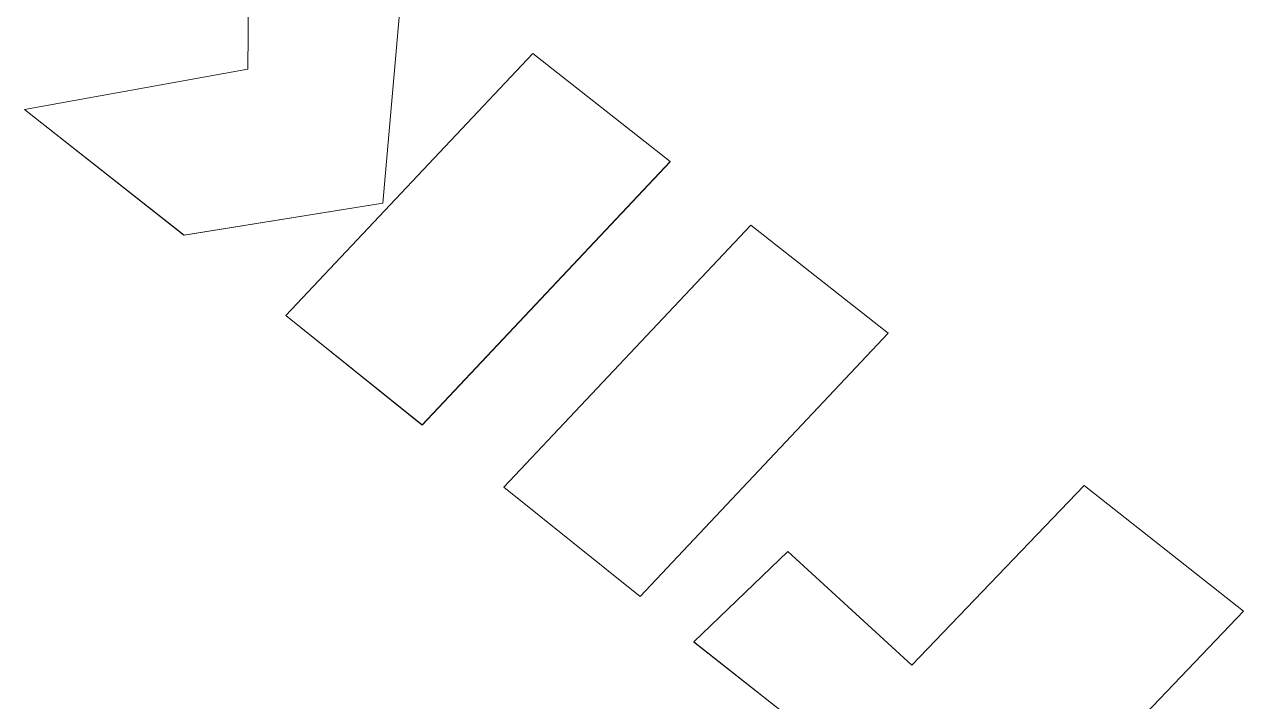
# Model space of a CAD drawing. Header units: millimetres. Extents: x -229914 to 856942, y -268655 to 87212.
# Drawn here: x -133370 to -133276.1, y 21804.1 to 21856.2 of the extents above; entities that cross this region are included whole.
import ezdxf

# ---------------------------------------------------------------- set-up
doc = ezdxf.new("R2010")
doc.units = ezdxf.units.MM

# ---------------------------------------------------------------- blocks, each defined once
blk = doc.blocks.new('Т912NEW')
at = {"color": 7, "linetype": 'Continuous', "lineweight": 15}
for p, q in [((4445.728, 3190.778), (4461.366, 3190.859)), ((4461.366, 3190.859), (4459.619, 3171.635)), ((4461.366, 3190.853), (4459.619, 3171.635)), ((4461.366, 3190.859), (4461.366, 3190.853)), ((4389.952, 3174.159), (4379.261, 3190.255)), ((4391.798, 3190.372), (4389.5, 3162.739)), ((4405.258, 3190.441), (4391.798, 3190.372)), ((4402.963, 3162.676), (4405.258, 3190.441)), ((4402.963, 3162.669), (4405.258, 3190.435)), ((4405.258, 3190.441), (4405.258, 3190.435)), ((4413.154, 3190.482), (4410.856, 3162.849)), ((4426.614, 3190.552), (4413.154, 3190.482)), ((4424.319, 3162.786), (4426.614, 3190.552)), ((4424.319, 3162.78), (4426.614, 3190.545)), ((4426.614, 3190.552), (4426.614, 3190.545)), ((4443.979, 3171.699), (4445.728, 3190.778)), ((4375.389, 3175.755), (4364.349, 3189.9)), ((4375.386, 3175.752), (4364.349, 3189.893)), ((4363.863, 3162.606), (4375.389, 3175.755)), ((4389.952, 3174.159), (4379.507, 3162.688)), ((4389.952, 3174.153), (4379.507, 3162.681)), ((4389.952, 3174.159), (4389.952, 3174.153)), ((4429.712, 3162.637), (4431.055, 3172.601)), ((4431.055, 3172.601), (4443.979, 3171.699)), ((4379.507, 3162.688), (4363.863, 3162.606)), ((4379.507, 3162.688), (4379.507, 3162.681)), ((4402.963, 3162.676), (4389.5, 3162.739)), ((4389.5, 3162.739), (4389.5, 3162.732)), ((4402.963, 3162.669), (4389.5, 3162.732)), ((4410.856, 3162.849), (4410.856, 3162.843)), ((4424.319, 3162.786), (4410.856, 3162.849)), ((4424.319, 3162.78), (4410.856, 3162.843)), ((4424.319, 3162.786), (4424.319, 3162.78)), ((4470.272, 3162.847), (4429.712, 3162.637)), ((4470.272, 3162.841), (4429.712, 3162.631)), ((4379.507, 3162.681), (4363.863, 3162.6)), ((4363.863, 3162.606), (4363.863, 3162.6)), ((4402.963, 3162.676), (4402.963, 3162.669)), ((4429.712, 3162.637), (4429.712, 3162.631))]:
    blk.add_line(p, q, dxfattribs=at)

msp = doc.modelspace()

# ---------------------------------------------------------------- block references
at = {"rotation": 321.4676820499667}
msp.add_blockref('Т912NEW', (-138753.82306, 22094.20638), dxfattribs=at)

doc.saveas('drawing.dxf')
